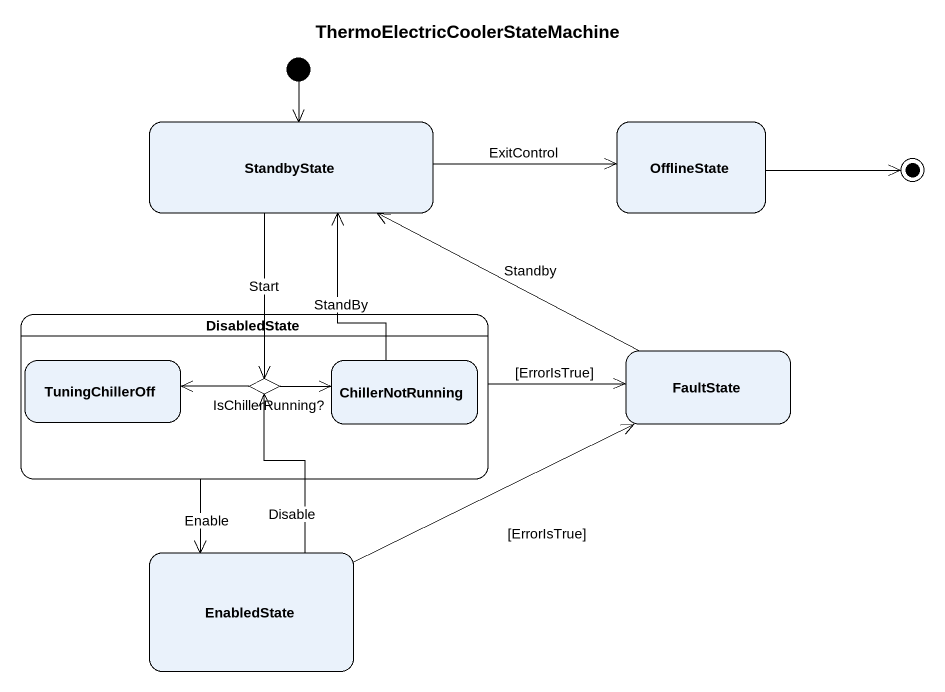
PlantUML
@startuml
title ThermoElectricCoolerStateMachine
hide empty description
state StandbyState
state OfflineState
state DisabledState {
  state TuningChillerOff
  state ChillerNotRunning
  state "IsChillerRunning?" as IsChillerRunning <<choice>>
}
state FaultState
state EnabledState
[*] --> StandbyState
StandbyState -right-> OfflineState : ExitControl
StandbyState --> IsChillerRunning : Start
DisabledState -right-> FaultState : [ErrorIsTrue]
DisabledState --> EnabledState : Enable
ChillerNotRunning -up-> StandbyState : StandBy
FaultState -left-> StandbyState : Standby
IsChillerRunning -left-> TuningChillerOff
IsChillerRunning -right-> ChillerNotRunning
EnabledState -right-> FaultState : [ErrorIsTrue]
EnabledState -up-> IsChillerRunning : Disable
OfflineState -right-> [*]
@enduml
